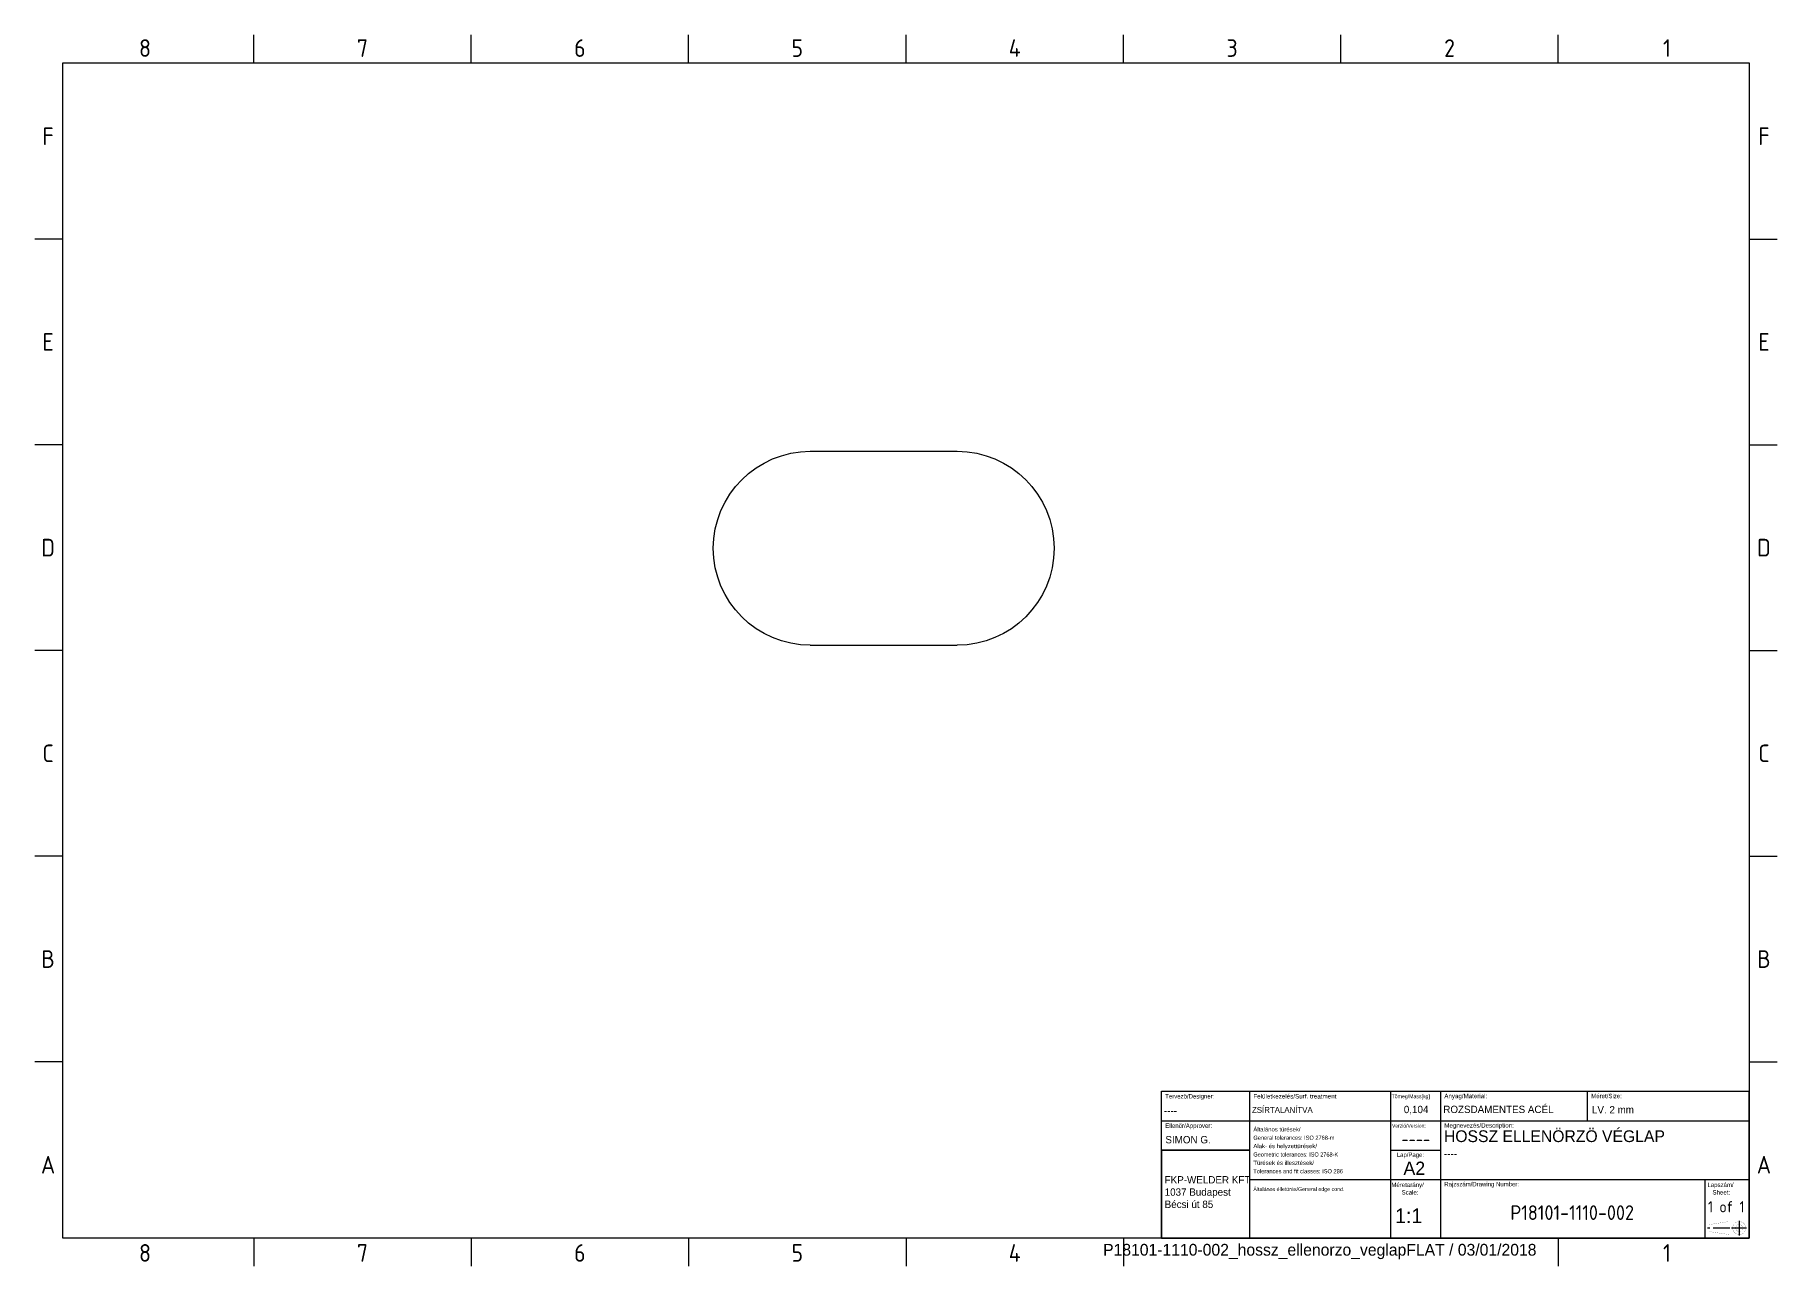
# Model space of a CAD drawing. Extents: x 0 to 594, y 0 to 420.
import ezdxf

# ---------------------------------------------------------------- set-up
doc = ezdxf.new("R2010")
doc.units = 0
doc.header["$LTSCALE"] = 12.7
doc.header["$MEASUREMENT"] = 0
doc.linetypes.add('CENTER', pattern=[0.72, 0.45, -0.09, 0.09, -0.09])
doc.layers.get('0').update_dxf_attribs({"linetype": 'CONTINUOUS'})
for name, color, linetype in [('ANNOTATION_TEXT', 7, 'CONTINUOUS'), ('BORDER_FRAME', 7, 'CONTINUOUS'), ('BORDER_ZONES', 7, 'CONTINUOUS'), ('TITLE_BLOCK', 7, 'CONTINUOUS'), ('VISIBLE', 7, 'CONTINUOUS')]:
    doc.layers.add(name, color=color, linetype=linetype)
doc.styles.add('ONSHAPE-STANDARD', font='ISOCP.SHX')
doc.styles.add('ONSHAPE-STANDARD-NOTESTYLE', font='ARIsoP1.shx', dxfattribs={"height": 2.5})

msp = doc.modelspace()

# ---------------------------------------------------------------- linework, layer by layer
at = {"color": 250, "linetype": 'CONTINUOUS'}
for p, q in [((384, 10), (384, 60)), ((384, 60), (584, 60)), ((414, 10), (414, 60)), ((462, 10), (462, 60)), ((479, 10), (479, 60)), ((529, 50), (529, 60)), ((584, 10), (584, 60)), ((384, 50), (584, 50)), ((384, 40), (414, 40)), ((414, 40), (384, 40)), ((384, 40), (384, 10)), ((414, 10), (414, 40)), ((462, 40), (479, 40)), ((414, 30), (584, 30)), ((569, 10), (569, 30)), ((384, 10), (584, 10)), ((384, 10), (414, 10))]:
    msp.add_line(p, q, dxfattribs=at)
at = {"color": 250, "linetype": 'CENTER'}
for p, q in [((577.44, 13.46), (569.84, 13.46)), ((583.1, 13.46), (577.97, 13.46)), ((580.6, 15.96), (580.6, 10.96))]:
    msp.add_line(p, q, dxfattribs=at)
at = {"color": 7, "linetype": 'CONTINUOUS', "const_width": 0.0488, "flags": 128}
for points in [[(577.08, 15.67), (570.31, 14.64)], [(570.31, 14.64), (570.31, 12.28)], [(570.31, 12.28), (577.08, 11.25)], [(577.08, 11.25), (577.08, 15.67)]]:
    msp.add_lwpolyline(points, dxfattribs=at)
at = {"color": 7, "linetype": 'CONTINUOUS', "const_width": 0.0488}
for points in [[(582.81, 13.46, 0.414214), (580.6, 15.67, 2.414214), (582.81, 13.46)], [(581.78, 13.46, 0.414214), (580.6, 14.64, 2.414214), (581.78, 13.46)]]:
    msp.add_lwpolyline(points, format="xyb", close=True, dxfattribs=at)
at = {"layer": 'BORDER_FRAME'}
for p, q in [((10, 10), (10, 410)), ((10, 410), (584, 410)), ((584, 410), (584, 10)), ((584, 10), (10, 10))]:
    msp.add_line(p, q, dxfattribs=at)
at = {"layer": 'BORDER_ZONES'}
for p, q in [((75, 410), (75, 419.5)), ((149, 410), (149, 419.5)), ((223, 410), (223, 419.5)), ((297, 410), (297, 419.5)), ((371, 410), (371, 419.5)), ((445, 410), (445, 419.5)), ((519, 410), (519, 419.5)), ((10, 350), (0.5, 350)), ((584, 350), (593.5, 350)), ((10, 280), (0.5, 280)), ((584, 280), (593.5, 280)), ((10, 210), (0.5, 210)), ((584, 210), (593.5, 210)), ((10, 140), (0.5, 140)), ((584, 140), (593.5, 140)), ((10, 70), (0.5, 70)), ((584, 70), (593.5, 70)), ((75, 10), (75, 0.5)), ((149, 10), (149, 0.5)), ((223, 10), (223, 0.5)), ((297, 10), (297, 0.5)), ((371, 10), (371, 0.5)), ((519, 10), (519, 0.5))]:
    msp.add_line(p, q, dxfattribs=at)
at = {"layer": 'VISIBLE'}
for p, q in [((264.42, 277.78), (314.42, 277.78)), ((264.42, 211.78), (314.42, 211.78))]:
    msp.add_line(p, q, dxfattribs=at)
at = {"layer": 'VISIBLE', "extrusion": (0, 6.12323e-17, -1)}
for centre, start, end in [((-264.42, 244.78), 270, 90), ((-314.42, 244.78), 90, 270)]:
    msp.add_arc(centre, 33, start, end, dxfattribs=at)

# ---------------------------------------------------------------- texts
at = {"color": 7, "linetype": 'CONTINUOUS', "style": 'ONSHAPE-STANDARD-NOTESTYLE', "oblique": 0.00002}
for s, height, width, p in [('Tervezö/Designer:', 1.5, 0.989, (385.22, 57.55)), ('Felületkezelés/Surf. treatment', 1.5, 1.061, (415.22, 57.55)), ('Tömeg/Mass[kg]', 1.3, 0.934, (462.26, 57.65)), ('Anyag/Material:', 1.5, 0.964, (480.22, 57.65)), ('Méret/Size:', 1.5, 0.995, (530.22, 57.65)), ('Ellenör/Approver: ', 1.5, 0.997, (385.22, 47.55)), ('Általános türések/', 1.4, 1.079, (415.22, 46.35)), ('Verzió/Version:', 1.25, 0.978, (462.43, 47.65)), ('Megnevezés/Description:', 1.5, 0.967, (480.22, 47.65)), ('Alak- és helyzettürések/', 1.4, 1.091, (415.22, 40.65)), ('General tolerances: ISO 2768-m', 1.4, 0.992, (415.22, 43.5)), ('Türések és illesztések/', 1.4, 1.09, (415.22, 34.95)), ('Geometric tolerances: ISO 2768-K', 1.4, 0.977, (415.22, 37.8)), ('Lap/Page:', 1.5, 0.981, (464.05, 37.65)), ('Tolerances and fit classes: ISO 286', 1.4, 1.032, (415.22, 32.1)), ('Általános élletörés/General edge cond.', 1.3, 1.036, (415.22, 26.05)), ('Méretarány/', 1.5, 1.031, (462.2, 27.42)), ('Scale:', 1.5, 0.95, (465.68, 24.87)), ('Rajzszám/Drawing Number:', 1.5, 0.937, (480.22, 27.65)), ('Lapszám/', 1.5, 0.989, (569.79, 27.42)), ('Sheet:', 1.5, 1.008, (571.48, 24.87))]:
    msp.add_text(s, height=height, dxfattribs=dict(at, width=width)).set_placement(p)
at = {"style": 'ONSHAPE-STANDARD-NOTESTYLE'}
msp.add_text('A2', height=4.516, dxfattribs=at).set_placement((466.31, 31.55))
at = {"layer": 'ANNOTATION_TEXT', "style": 'ONSHAPE-STANDARD-NOTESTYLE'}
for s, insert, char_height, width, attachment_point in [('\\fARIsoP1.shx|b0|i0|c0|p0;\\H2;ZSÍRTALANÍTVA}', (414.76, 53.65), 2, 43.2559, 4), ('\\fARIsoP1.shx|b0|i0|c0|p0;0,104}', (466.44, 55.07), 2.5, 9.7745, 1), ('\\fARIsoP1.shx|b0|i0|c0|p0;ROZSDAMENTES ACÉL}', (479.87, 53.83), 2.5, 47.1102, 4), ('\\fARIsoP1.shx|b0|i0|c0|p0;LV. 2 mm}', (530.47, 53.73), 2.5, 51.0902, 4), ('\\fARIsoP1.shx|b0|i0|c0|p0;----}', (384.77, 53.41), 2.5, 27.4449, 4), ('\\fARIsoP1.shx|b0|i0|c0|p0;\\H4;HOSSZ ELLENÖRZÖ VÉGLAP{\\H0.625x;\\P----}}', (480.09, 46.72), 4, 102.6654, 1), ('\\fARIsoP1.shx|b0|i0|c0|p0;SIMON G.}', (385.29, 43.52), 2.5, 27.0098, 4), ('FKP-WELDER KFT\\P1037 Budapest\\PBécsi út 85}', (385.04, 31.13), 2.5, 28.3322, 1), ('\\fARIsoP1.shx|b0|i0|c0|p0;\\H5;1:1}', (463.45, 17.65), 5, 14.0358, 4)]:
    msp.add_mtext(s, dxfattribs=dict(at, insert=insert, char_height=char_height, width=width, attachment_point=attachment_point))
at = {"layer": 'BORDER_ZONES', "char_height": 6, "attachment_point": 5, "style": 'ONSHAPE-STANDARD'}
for s, insert in [('8', (38, 415)), ('7', (112, 415)), ('6', (186, 415)), ('5', (260, 415)), ('4', (334, 415)), ('3', (408, 415)), ('2', (482, 415)), ('1', (556, 415)), ('F', (5, 385)), ('F', (589, 385)), ('E', (5, 315)), ('E', (589, 315)), ('D', (5, 245)), ('D', (589, 245)), ('C', (5, 175)), ('C', (589, 175)), ('B', (5, 105)), ('B', (589, 105)), ('A', (5, 35)), ('A', (589, 35)), ('8', (38, 5)), ('7', (112, 5)), ('6', (186, 5)), ('5', (260, 5)), ('4', (334, 5)), ('1', (556, 5))]:
    msp.add_mtext(s, dxfattribs=dict(at, insert=insert))
at = {"layer": 'TITLE_BLOCK', "color": 7, "attachment_point": 8}
for s, insert, char_height, width, style in [('----}', (470.5, 41.71), 4, 11.43, 'ONSHAPE-STANDARD'), ('P18101-1110-002}', (523.74, 16.21), 5, 96.52, 'ONSHAPE-STANDARD'), ('1 of 1', (576.18, 18.81), 3.81, 41.91, 'ONSHAPE-STANDARD'), ('{P18101-1110-002_hossz_ellenorzo_veglapFLAT / 03/01/2018}', (437.83, 2.87), 4, 148.686, 'ONSHAPE-STANDARD-NOTESTYLE')]:
    msp.add_mtext(s, dxfattribs=dict(at, insert=insert, char_height=char_height, width=width, style=style))

doc.saveas('drawing.dxf')
